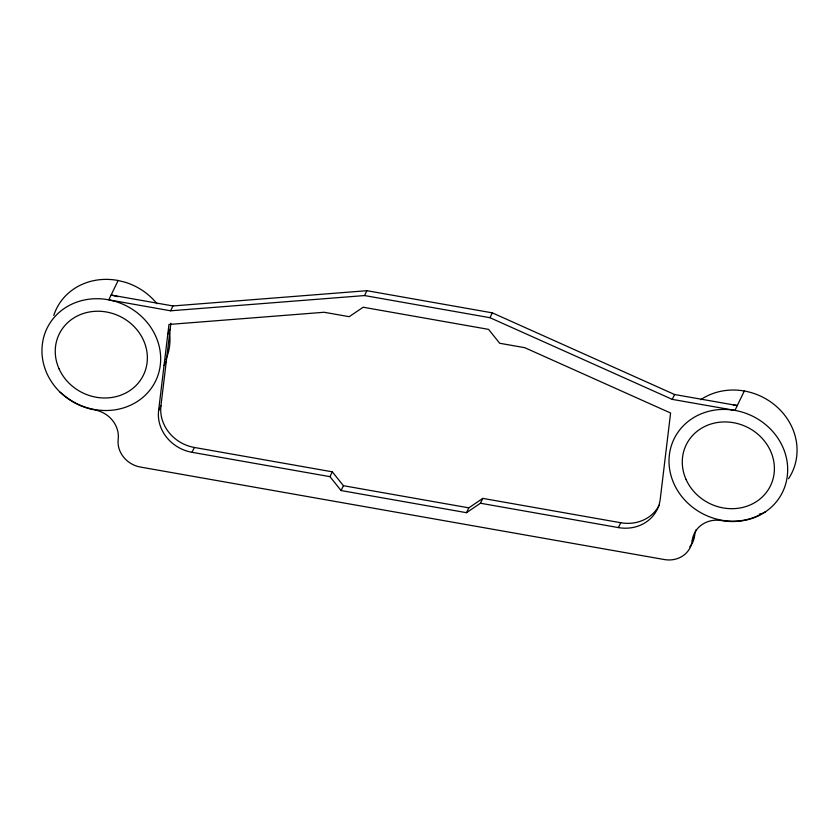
<?xml version="1.0" encoding="UTF-8"?>
<svg xmlns="http://www.w3.org/2000/svg" width="839" height="839" viewBox="0 0 839 839"><rect width="100%" height="100%" fill="white"/><g stroke="black" fill="none" stroke-linecap="round" stroke-linejoin="round"><path stroke-width="1.26" d="M158.602 410.638L168.975 324.462L324.127 312.265L349.202 316.691L363.151 307.231L488.56 329.37L499.698 343.266L524.774 347.692L670.602 413.019L660.23 499.195A38.5 34.955 25.8 0 1 618.395 527.584L480.443 503.232L466.494 512.692L341.085 490.553L329.958 476.657L192.005 452.305A38.5 34.955 25.8 0 1 158.602 410.638L160.941 405.793L170.873 323.246M157.008 303.749A60.324 54.766 25.8 0 0 124.885 282.166L118.142 280.499L108.776 299.88L115.53 301.495A60.387 54.818 25.8 0 1 155.068 382.102A60.387 54.818 25.8 0 1 66.113 396.994L59.999 392.096A60.324 54.766 25.8 0 1 42.37 344.2A60.387 54.818 25.8 0 1 107.916 299.68L170.611 310.797L364.556 295.559L489.966 317.698L672.238 399.364L734.954 410.397L744.319 391.016M170.611 310.797L172.96 305.952L366.905 290.703L492.304 312.853L674.587 394.519L737.292 405.552A60.366 54.797 25.8 0 0 733.422 404.985M167.8 334.153L170.149 329.308M164.014 365.678L166.353 360.833M192.005 452.305L194.354 447.46A38.5 34.955 25.8 0 1 160.941 405.793M364.556 295.559L366.905 290.703M329.958 476.657L332.296 471.812L194.354 447.46M341.085 490.553L343.434 485.708L332.296 471.812M489.966 317.698L492.304 312.853M466.494 512.692L468.844 507.847L482.782 498.387L620.734 522.739A38.5 34.955 25.8 0 0 659.223 505.256M480.443 503.232L482.782 498.387M672.238 399.364L674.587 394.519M618.395 527.584L620.734 522.739M59.999 392.096C69.501 401.273 81.666 407.513 94.65 409.904A27.142 24.635 25.8 0 1 118.194 439.279A25.673 23.303 25.8 0 0 140.47 467.061L664.341 559.55A25.673 23.303 25.8 0 0 692.238 540.62L694.577 535.775A27.142 24.635 25.8 0 1 696.255 529.545M692.238 540.62A27.142 24.635 25.8 0 1 721.729 520.61C734.345 522.749 747.591 521.176 759.127 515.524L760.071 513.583M759.127 515.524L765.514 511.78A60.324 54.766 25.8 0 0 787.318 475.723A60.366 54.797 25.8 0 0 722.033 409.442A60.366 54.797 25.8 0 0 672.102 479.079A60.366 54.797 25.8 0 0 759.001 515.219L765.514 511.78M118.142 280.499L117.282 280.341A60.324 54.766 25.8 0 0 53.78 315.443M172.96 305.952L111.115 295.034L117.869 296.649M343.434 485.708L468.844 507.847M694.577 535.775A25.673 23.303 25.8 0 1 689.815 546.86M700.68 399.731A60.366 54.797 25.8 0 1 766.395 399.175A60.366 54.797 25.8 0 1 796.693 456.332A60.324 54.766 25.8 0 1 788.503 478.723M169.321 331.038A60.324 54.766 25.8 0 1 165.912 359.449M59.097 368.919A46.848 42.527 25.8 0 0 138.383 382.92A46.848 42.527 25.8 0 0 106.438 311.993A46.848 42.527 25.8 0 0 59.097 368.919M686.134 479.625A46.848 42.527 25.8 0 0 765.42 493.615A46.848 42.527 25.8 0 0 733.475 422.688A46.848 42.527 25.8 0 0 686.134 479.625"/></g></svg>
